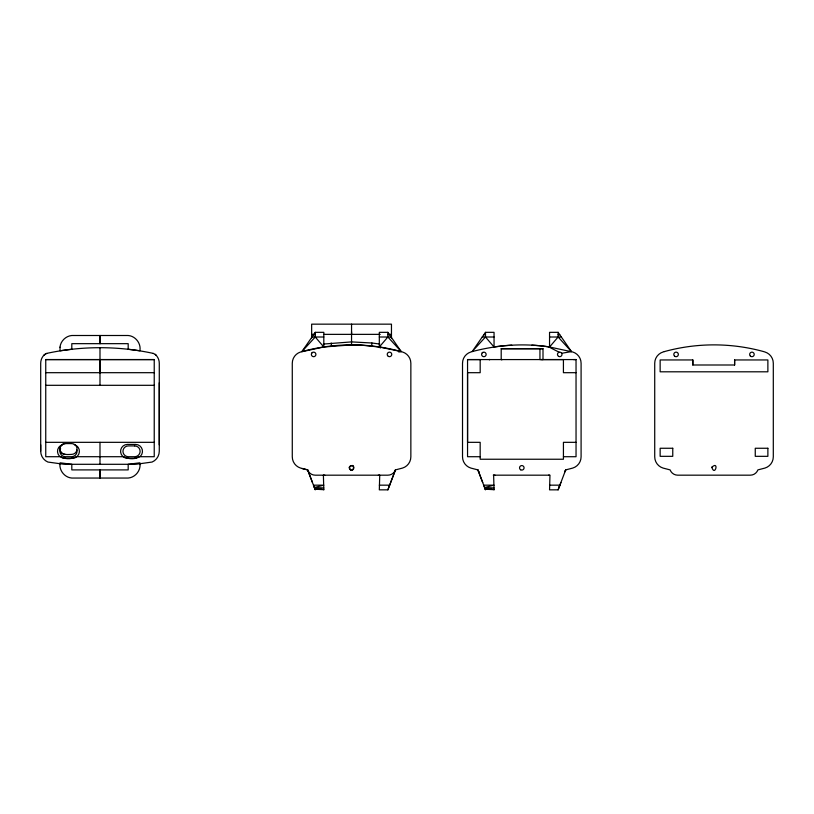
<?xml version="1.0" encoding="UTF-8"?>
<svg xmlns="http://www.w3.org/2000/svg" width="814" height="814" viewBox="0 0 814 814"><rect width="100%" height="100%" fill="white"/><g stroke="black" fill="none" stroke-linecap="round" stroke-linejoin="round"><path stroke-width="1.22" d="M153.225 353.388L155.27 354.405A11.793 11.793 0 0 1 159.279 363.268L159.279 451.19A11.793 11.793 0 0 1 152.096 462.047L135.785 464.295L64.194 464.295L47.884 462.047A11.793 11.793 0 0 1 40.7 451.19L40.7 444.851M159.279 444.851L159.279 382.784M323.809 489.835L323.392 475.173M380.342 347.14L361.599 345.156L351.546 344.882L351.556 324.155M387.871 332.336L387.871 337.006L401.231 351.597L379.314 346.998L379.324 332.336L387.871 332.336L401.231 351.597L402.492 351.984A11.793 11.793 0 0 1 410.856 363.268L410.856 456.807A11.793 11.793 0 0 1 402.492 468.081L395.462 469.892A8.099 8.099 0 0 1 387.871 475.183L315.252 475.183A8.099 8.099 0 0 1 307.661 469.892L300.631 468.081A11.793 11.793 0 0 1 292.277 456.807L292.277 363.268A11.793 11.793 0 0 1 300.631 351.984L323.809 346.998L351.567 344.882M494.047 489.835L493.63 475.173M479.09 472.028A8.099 8.099 0 0 1 477.899 469.892L470.868 468.081A11.793 11.793 0 0 1 462.515 456.796L462.515 363.268A11.793 11.793 0 0 1 470.868 351.984L472.13 351.597C497.313 344.943 523.768 342.948 549.552 346.998L558.109 337.006L558.109 332.336L549.552 332.336L549.552 346.998L572.73 351.984A11.793 11.793 0 0 1 581.094 363.268L581.094 456.796A11.793 11.793 0 0 1 572.73 468.081L565.699 469.892A8.099 8.099 0 0 1 564.509 472.028A8.13 8.13 0 0 0 565.699 469.892L558.109 489.845L549.552 489.845L549.969 475.173M692.816 364.998L692.816 359.951L660.144 359.951L660.144 371.805L767.877 371.805L767.877 359.951L734.604 359.951L734.604 364.998L692.816 364.998L692.816 359.951M371.622 345.96L371.937 342.999L379.812 344.068M387.871 489.845L395.462 469.892L387.871 489.845L379.324 489.845L379.731 475.173M558.109 489.845L559.829 485.297M559.004 487.505L560.887 482.509M398.789 352.014L401.231 351.597A187.098 187.098 0 0 0 301.892 351.607L315.252 332.336L323.809 332.336L323.809 346.998L315.252 337.006L315.252 332.336M485.49 332.336L472.13 351.597L485.49 337.006L485.49 332.336L494.047 332.336L494.047 346.998L485.49 337.006L482.244 337.006M379.314 346.998L387.871 337.006M301.892 351.597L315.252 337.006M43.814 355.27L46.754 353.388M312.027 352.808L312.495 352.452A2.269 2.269 0 0 1 315.903 354.416A2.269 2.269 0 0 1 312.495 356.379A2.269 2.269 0 0 1 312.495 352.452M482.264 352.808L482.733 352.452A2.269 2.269 0 0 1 486.141 354.416A2.269 2.269 0 0 1 482.733 356.379A2.269 2.269 0 0 1 482.733 352.452M45.696 353.856L44.709 354.405A11.793 11.793 0 0 0 40.7 363.268L40.7 451.19M46.754 353.388C81.624 345.808 118.356 345.808 153.225 353.388M561.701 353.276L571.469 351.597L558.109 332.336M134.819 458.333L139.133 456.705L154.233 456.715L154.233 359.574L45.747 359.574L45.747 456.715L60.846 456.715C65.161 459.422 71.724 459.371 76.038 456.705L123.952 456.715C128.673 459.534 135.958 459.432 140.466 456.186A6.899 6.899 0 0 0 135.592 444.413L127.462 444.413A6.899 6.899 0 0 0 122.588 456.186L123.27 456.705A5.271 5.271 0 0 0 126.536 458.099L128.347 458.333M71.632 458.333L73.453 458.099A5.271 5.271 0 0 0 76.72 456.705L77.391 456.186A6.899 6.899 0 0 0 74.298 444.648M323.3 344.068L351.567 341.9L371.937 342.999M65.273 443.589C61.854 443.528 59.117 447.1 60.063 450.386C61.426 455.433 67.704 454.527 71.632 454.385A5.403 5.403 0 0 0 77.035 448.982A5.403 5.403 0 0 0 71.632 443.589L65.273 443.589A5.403 5.403 0 0 0 59.88 448.982A5.403 5.403 0 0 0 65.273 454.385M323.809 475.183L324.786 475.173M494.047 475.183L495.024 475.173M489.011 359.564L489.886 359.564L489.224 359.564M541.473 359.574L576.037 359.574L576.047 456.715L563.43 456.715M311.65 334.361L314.143 334.361M324.125 334.361L380.23 334.361M388.97 334.361L391.463 334.361M313.634 334.676L315.252 334.676M387.871 334.676L389.499 334.676M483.872 334.676L485.49 334.676M558.109 334.676L559.737 334.676M312.006 337.006L323.809 337.006M379.314 337.006L391.117 337.006M549.552 337.006L561.355 337.006M485.49 337.006L494.047 337.006M501.2 348.718L542.999 348.718L542.999 359.574L539.947 359.574L539.947 348.718L501.2 348.718L501.2 359.574L502.126 359.574L501.251 359.574M480.168 456.715L467.551 456.715L467.551 359.574L563.43 359.574L563.42 372.7L576.047 372.69M573.514 359.574L576.037 359.574M45.757 359.574L154.233 359.574M467.562 359.574L480.179 359.574L480.179 372.7L467.551 372.69L467.551 442.328L480.168 442.328L480.168 459.238L563.43 459.238L563.43 442.328L576.047 442.328M45.747 372.69L154.233 372.69M45.747 385.307L154.233 385.307M45.747 442.328L154.233 442.328M64.398 458.211L72.517 458.211M127.462 458.211L135.592 458.211M493.274 475.173L549.552 475.183L548.575 475.173M379.314 485.164L389.652 485.164M549.552 485.164L559.89 485.164M539.947 348.718L542.999 348.718M378.337 475.173L379.314 475.183M494.047 489.672L485.246 489.214L483.709 485.164L494.047 485.164L484.595 487.505L494.047 487.962L485.246 489.214L485.49 489.845L477.899 469.892L482.712 482.509M323.809 489.672L315.008 489.214L313.471 485.164L323.809 485.164L314.357 487.505L323.809 487.962L315.008 489.214L315.252 489.845L307.661 469.892L301.892 468.467M65.171 458.333L62.607 457.977L59.514 456.186A6.899 6.899 0 0 1 62.607 444.648M548.687 346.886L559.147 352.218M378.449 346.886L380.545 347.954M155.27 354.395L156.166 355.27M558.109 337.006L571.469 351.597M307.661 469.892L312.474 482.509M331.176 342.999L331.491 345.96M351.556 331.736L351.567 334.361M734.604 359.951L734.604 364.998M391.463 337.983L391.463 324.155L311.65 324.155L311.65 337.983M100 359.574L100 372.7M99.99 347.741L99.99 385.307M99.99 442.328L99.99 464.295M494.251 346.927A187.098 187.098 0 0 1 511.752 345.156M531.847 345.156A187.098 187.098 0 0 1 549.348 346.927M60.602 448.616A5.403 5.403 0 0 0 65.273 456.715L71.632 456.715A5.403 5.403 0 0 0 76.852 449.918M59.992 347.171L60.083 350.753L71.805 349.257L71.805 343.661L128.185 343.661L128.185 349.257L139.906 350.753C141.26 343.518 135.521 336.05 128.185 335.5L71.805 335.5C65.761 336.019 60.582 341.137 59.992 347.171M140.069 464.591C140.364 471.296 134.859 477.513 128.185 478.052L71.805 478.052C64.459 477.503 58.72 470.044 60.083 462.81L71.805 464.295L71.805 469.902L128.185 469.902L128.185 464.295L139.906 462.81L140.069 464.591M349.369 467.256C352.462 477.116 356.98 460.256 349.369 467.256M711.812 467.246C714.906 477.116 719.423 460.256 711.812 467.246M664.336 351.597L663.084 351.984A11.793 11.793 0 0 0 654.721 363.268L654.721 456.796A11.793 11.793 0 0 0 663.084 468.081L670.105 469.892A8.099 8.099 0 0 0 677.706 475.173L750.315 475.173A8.099 8.099 0 0 0 757.905 469.892L764.936 468.081A11.793 11.793 0 0 0 773.3 456.796L773.3 363.268A11.793 11.793 0 0 0 764.936 351.984L763.685 351.597A187.098 187.098 0 0 0 664.336 351.597M134.707 445.909L128.347 445.909A5.403 5.403 0 0 0 122.955 451.312A5.403 5.403 0 0 0 128.347 456.715L134.707 456.715A5.403 5.403 0 0 0 140.11 451.312A5.403 5.403 0 0 0 134.707 445.909M672.761 448.26L660.144 448.26L660.144 456.328L672.761 456.328L672.761 448.26M767.877 448.26L755.26 448.26L755.26 456.328L767.877 456.328L767.877 448.26M99.99 343.661L99.99 335.5L99.99 343.661M99.99 478.052L99.99 469.902L99.99 478.052M388.359 356.379A2.269 2.269 0 0 0 391.758 354.416A2.269 2.269 0 0 0 388.359 352.452A2.269 2.269 0 0 0 388.359 356.379M350.427 469.8A2.269 2.269 0 0 0 353.836 467.836A2.269 2.269 0 0 0 350.427 465.873A2.269 2.269 0 0 0 350.427 469.8M520.665 469.8A2.269 2.269 0 0 0 524.074 467.836A2.269 2.269 0 0 0 520.665 465.873A2.269 2.269 0 0 0 520.665 469.8M558.597 356.379A2.269 2.269 0 0 0 561.996 354.416A2.269 2.269 0 0 0 558.597 352.452A2.269 2.269 0 0 0 558.597 356.379M750.335 356.023A2.269 2.269 0 0 0 754.13 355.006A2.269 2.269 0 0 0 751.353 352.218A2.269 2.269 0 0 0 750.335 356.023M674.47 356.023A2.269 2.269 0 0 0 678.276 355.006A2.269 2.269 0 0 0 675.498 352.218A2.269 2.269 0 0 0 674.47 356.023"/></g></svg>
